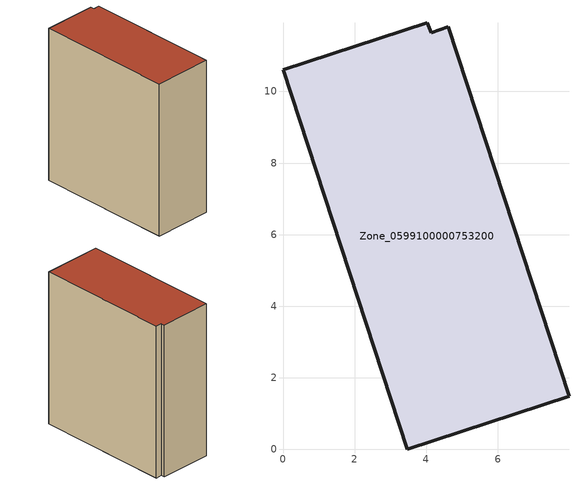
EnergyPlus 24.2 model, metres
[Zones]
Zone_0599100000753200
 floor ground (C_G): 4.14,11.63 4.61,11.8 7.99,1.48 3.47,0 0,10.6 4.03,11.92 z3.81
 wall outside (C_F): 3.47,0 7.99,1.48 4.61,11.8 4.14,11.63 4.03,11.92 0,10.6 3.47,0 z3.81:16.41
 roof outside (C_R): 4.61,11.8 4.14,11.63 4.03,11.92 0,10.6 3.47,0 7.99,1.48 z16.41
[BUILDING]
Pand.0599100000753200: North Axis=0; Terrain=City; Loads Convergence Tolerance Value=0.04; Temperature Convergence Tolerance Value=0.4; Solar Distribution=FullExterior; Maximum Number of Warmup Days=25; Minimum Number of Warmup Days=1
[Site:Location]
Rotterdam.The.Hague.AP_ZH_NLD Design_Conditions: Latitude=51.96; Longitude=4.45; Time Zone=1; Elevation=-4.5
[SITE:GROUNDTEMPERATURE:BUILDINGSURFACE]
18, 18, 18, 18, 18, 18, 18, 18, 18, 18, 18, 18
[MATERIAL] Thermal Absorptance=0.9; Solar Absorptance=0.7; Visible Absorptance=0.7
Name | Roughness | Thickness | Conductivity | Density | Specific Heat
G.TI.2006-2014 | MediumSmooth | 0.15 | 0.06 | 540 | 1210
F.TI.2006-2014 | Rough | 0.3 | 0.12 | 1920 | 840
R.TI.2006-2014 | MediumRough | 0.2 | 0.08 | 1500 | 1000
[CONSTRUCTION]
C_G: G.TI.2006-2014
C_F: F.TI.2006-2014
C_R: R.TI.2006-2014
[ZONE]
Zone_0599100000753200: Type=1; Multiplier=1; Ceiling Height=Autocalculate; Volume=Autocalculate; Floor Area=autocalculate; Part of Total Floor Area=Yes
[ZONEINFILTRATION:DESIGNFLOWRATE]
Infil_Zone_0599100000753200: Zone or ZoneList or Space or SpaceList=Zone_0599100000753200; Schedule=AlwaysOn; Design Flow Rate Calculation Method=Flow/Area; Flow Rate per Floor Area=0.0015; Constant Term Coefficient=1; Temperature Term Coefficient=0; Velocity Term Coefficient=0; Velocity Squared Term Coefficient=0
[HVACTEMPLATE:ZONE:IDEALLOADSAIRSYSTEM]
Zone_0599100000753200: Maximum Heating Supply Air Temperature=50; Minimum Cooling Supply Air Temperature=13; Maximum Heating Supply Air Humidity Ratio=0.0156; Minimum Cooling Supply Air Humidity Ratio=0.0077; Heating Limit=NoLimit; Cooling Limit=NoLimit; Dehumidification Control Type=ConstantSensibleHeatRatio; Cooling Sensible Heat Ratio=0.7; Dehumidification Setpoint=60; Humidification Control Type=None; Humidification Setpoint=30; Outdoor Air Method=None; Outdoor Air Flow Rate per Person=0.00944; Outdoor Air Flow Rate per Zone Floor Area=0; Outdoor Air Flow Rate per Zone=0; Demand Controlled Ventilation Type=None; Outdoor Air Economizer Type=NoEconomizer; Heat Recovery Type=None; Sensible Heat Recovery Effectiveness=0.7; Latent Heat Recovery Effectiveness=0.65
[ZONECONTROL:THERMOSTAT]
ThermostatControl_Zone_0599100000753200: Zone or ZoneList=Zone_0599100000753200; Control Type Schedule=DualSetpointControlType; Control 1=Thermostat_Zone_0599100000753200; Temperature Difference Between Cutout And Setpoint=0
[THERMOSTATSETPOINT:DUALSETPOINT]
Thermostat_Zone_0599100000753200: Heating Setpoint Temperature Schedule=HeatingSetpoint_Zone_0599100000753200; Cooling Setpoint Temperature Schedule=CoolingSetpoint_Zone_0599100000753200
[SCHEDULE:COMPACT]
HeatingSetpoint_Zone_0599100000753200: Through: 12/31, For: AllDays, Until: 24:00, 21
CoolingSetpoint_Zone_0599100000753200: Through: 12/31, For: AllDays, Until: 24:00, 24
DualSetpointControlType: Through: 12/31, For: AllDays, Until: 24:00, 4
AlwaysOn: Through: 12/31, For: AllDays, Until: 24:00, 1
